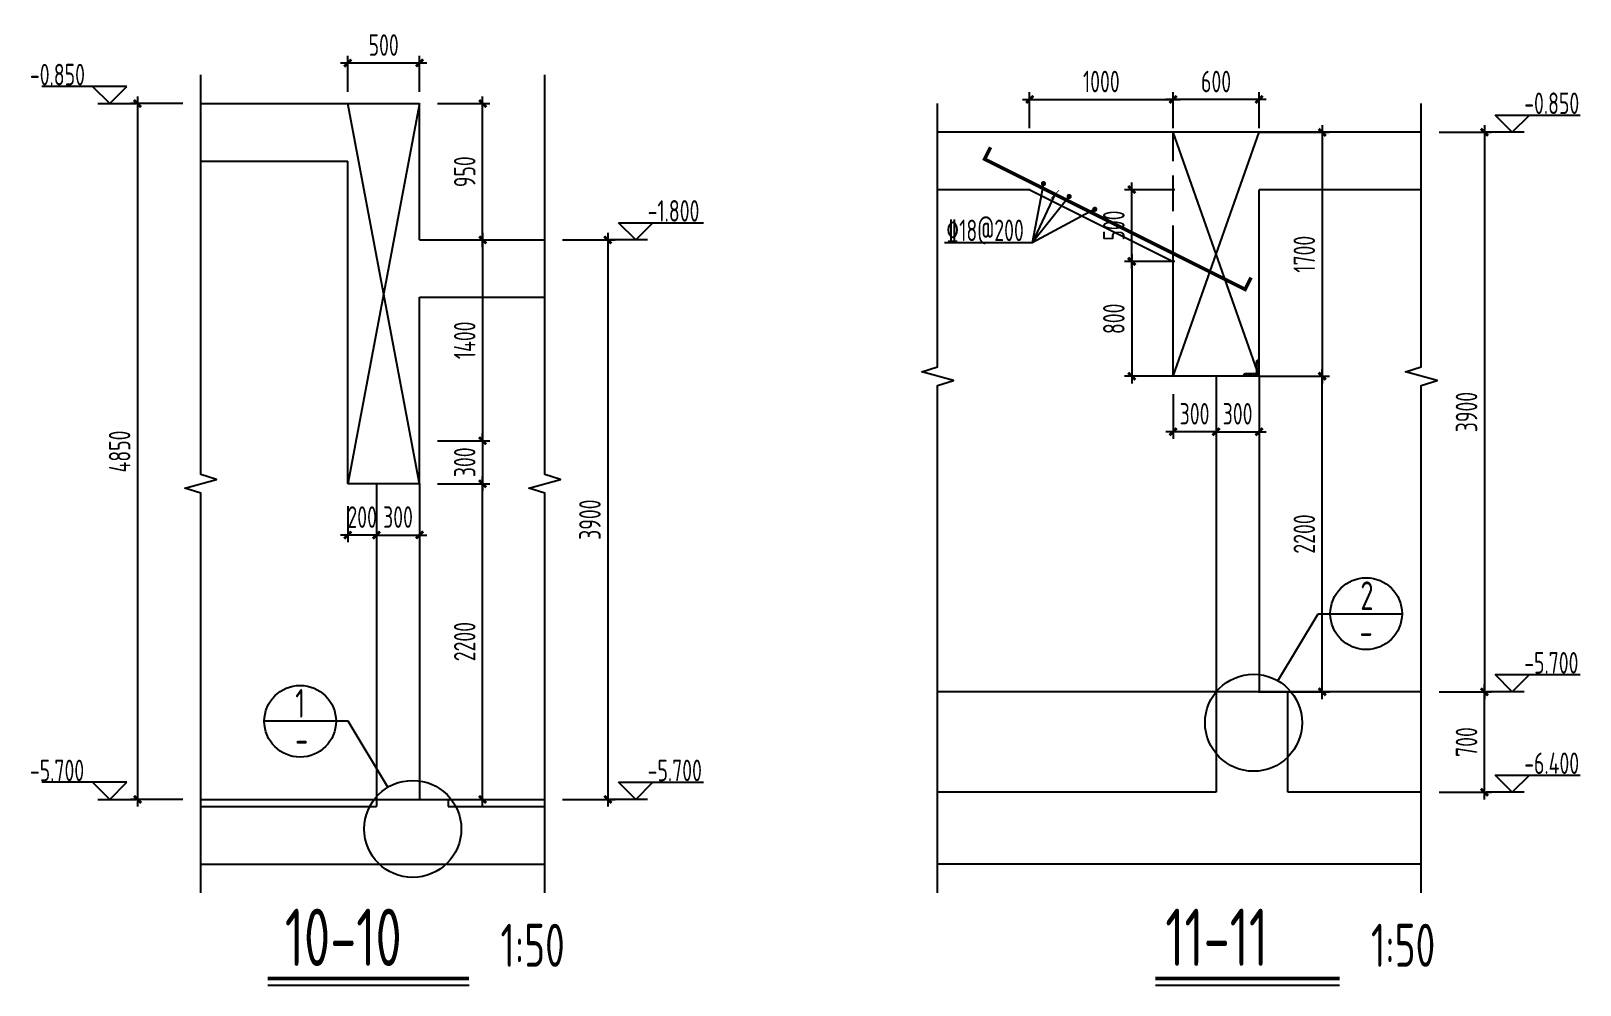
# Model space of a CAD drawing. Extents: x -502255 to 1362592, y -400300 to 332622.
# Drawn here: x 405800 to 416601, y -115149 to -108500 of the extents above; entities that cross this region are included whole.
import ezdxf
from ezdxf.enums import TextEntityAlignment as Align

# ---------------------------------------------------------------- set-up
doc = ezdxf.new("R2010")
doc.units = 0
doc.header["$LTSCALE"] = 1000
doc.header["$MEASUREMENT"] = 0
doc.linetypes.add('DASH', pattern=[0.35, 0.25, -0.1])
for name, color, linetype in [('0_XREF', 7, 'Continuous'), ('COLU_DE_NUM', 7, 'Continuous'), ('DIM', 3, 'Continuous'), ('hz', 7, 'Continuous'), ('PUB_DIM', 3, 'Continuous'), ('PUB_TEXT', 7, 'Continuous'), ('REIN', 1, 'Continuous'), ('RF-QT', 30, 'Continuous'), ('THIN', 7, 'Continuous'), ('WALL', 2, 'Continuous')]:
    doc.layers.add(name, color=color, linetype=linetype)
doc.layers.add('人防细线', color=142, linetype='Continuous', lineweight=18)
doc.styles.get("Standard").update_dxf_attribs({"font": 'tssdeng2.shx', "width": 0.7, "bigfont": '@@hztxt.shx'})
doc.styles.add('TSSD_Label', font='tssdeng2.shx', dxfattribs={"width": 0.7, "bigfont": 'tssdchn.shx'})
doc.styles.add('TSSD_Num', font='tssdeng.shx', dxfattribs={"width": 0.7, "bigfont": 'hztxt.shx'})
doc.styles.add('TSSD_Rein', font='tssdeng2.shx', dxfattribs={"width": 0.7, "bigfont": 'hztxt.shx'})
doc.dimstyles.new('TSSD_50_50', dxfattribs={"dimtxt": 150, "dimasz": 50, "dimexe": 50, "dimexo": 125, "dimgap": 50, "dimtad": 1, "dimdec": 0, "dimzin": 0, "dimdsep": 46, "dimtxsty": 'Standard', "dimblk": 'ARCHTICK', "dimcen": 0, "dimdle": 50, "dimclrt": 7, "dimadec": 0, "dimazin": 0, "dimtfac": 1, "dimtdec": 0, "dimtix": 1, "dimtmove": 2, "dimatfit": 3, "dimfxl": 1, "dimtolj": 1, "dimtzin": 0, "dimarcsym": 0})

# ---------------------------------------------------------------- blocks, each defined once
blk = doc.blocks.new('_ArchTick')
at = {"color": 0, "linetype": 'ByBlock', "const_width": 0.4}
blk.add_lwpolyline([(-0.5, -0.5), (0.5, 0.5)], dxfattribs=at)
blk = doc.blocks.new('*D1265')
at = {"layer": 'Defpoints', "color": 0, "transparency": 16777216}
for p in [(409382, -109956, 266), (409382, -113856, -150), (409822, -113856)]:
    blk.add_point(p, dxfattribs=at)
at = {"layer": 'DIM', "color": 0, "lineweight": -2, "transparency": 16777216}
for p, q in [((409822, -109906), (409822, -113906)), ((409507, -109956), (409872, -109956)), ((409507, -113856), (409872, -113856))]:
    blk.add_line(p, q, dxfattribs=at)
at = {"layer": 'DIM', "color": 0, "lineweight": -2, "transparency": 16777216, "xscale": 50, "yscale": 50, "zscale": 50}
for p, rotation in [((409822, -109956), 90), ((409822, -113856), 270)]:
    blk.add_blockref('_ArchTick', p, dxfattribs=dict(at, rotation=rotation))
at = {"layer": 'DIM', "color": 7, "transparency": 16777216, "insert": (409697, -111906), "char_height": 150, "attachment_point": 5, "rotation": 90}
blk.add_mtext('\\A1;3900', dxfattribs=at)
blk = doc.blocks.new('*D1266')
at = {"layer": 'Defpoints', "color": 0, "transparency": 16777216}
for p in [(408509, -111656, -309), (408949, -111656), (408509, -113856, -124)]:
    blk.add_point(p, dxfattribs=at)
at = {"layer": 'DIM', "color": 0, "lineweight": -2, "transparency": 16777216}
for p, q in [((408634, -111656), (408999, -111656)), ((408949, -113906), (408949, -111606)), ((408634, -113856), (408999, -113856))]:
    blk.add_line(p, q, dxfattribs=at)
at = {"layer": 'DIM', "color": 0, "lineweight": -2, "transparency": 16777216, "xscale": 50, "yscale": 50, "zscale": 50}
for p, rotation in [((408949, -111656), 90), ((408949, -113856), 270)]:
    blk.add_blockref('_ArchTick', p, dxfattribs=dict(at, rotation=rotation))
at = {"layer": 'DIM', "color": 7, "transparency": 16777216, "insert": (408824, -112756), "char_height": 150, "attachment_point": 5, "rotation": 90}
blk.add_mtext('\\A1;2200', dxfattribs=at)
blk = doc.blocks.new('*D1267')
at = {"layer": 'Defpoints', "color": 0, "transparency": 16777216}
for p in [(408509, -109956, -77), (408509, -111356, -274), (408949, -111356)]:
    blk.add_point(p, dxfattribs=at)
at = {"layer": 'DIM', "color": 0, "lineweight": -2, "transparency": 16777216}
for p, q in [((408949, -109906), (408949, -111406)), ((408634, -109956), (408999, -109956)), ((408634, -111356), (408999, -111356))]:
    blk.add_line(p, q, dxfattribs=at)
at = {"layer": 'DIM', "color": 0, "lineweight": -2, "transparency": 16777216, "xscale": 50, "yscale": 50, "zscale": 50}
for p, rotation in [((408949, -109956), 90), ((408949, -111356), 270)]:
    blk.add_blockref('_ArchTick', p, dxfattribs=dict(at, rotation=rotation))
at = {"layer": 'DIM', "color": 7, "transparency": 16777216, "insert": (408824, -110656), "char_height": 150, "attachment_point": 5, "rotation": 90}
blk.add_mtext('\\A1;1400', dxfattribs=at)
blk = doc.blocks.new('*D1268')
at = {"layer": 'Defpoints', "color": 0, "transparency": 16777216}
for p in [(408509, -111356, -274), (408509, -111656, -309), (408949, -111656)]:
    blk.add_point(p, dxfattribs=at)
at = {"layer": 'DIM', "color": 0, "lineweight": -2, "transparency": 16777216}
for p, q in [((408949, -111356), (408949, -111306)), ((408634, -111356), (408999, -111356)), ((408949, -111356), (408949, -111656)), ((408634, -111656), (408999, -111656)), ((408949, -111656), (408949, -111706))]:
    blk.add_line(p, q, dxfattribs=at)
at = {"layer": 'DIM', "color": 0, "lineweight": -2, "transparency": 16777216, "xscale": 50, "yscale": 50, "zscale": 50}
for p, rotation in [((408949, -111356), 270), ((408949, -111656), 90)]:
    blk.add_blockref('_ArchTick', p, dxfattribs=dict(at, rotation=rotation))
at = {"layer": 'DIM', "color": 7, "transparency": 16777216, "insert": (408824, -111506), "char_height": 150, "attachment_point": 5, "rotation": 90}
blk.add_mtext('\\A1;300', dxfattribs=at)
blk = doc.blocks.new('*D1269')
at = {"layer": 'Defpoints', "color": 0, "transparency": 16777216}
for p in [(408509, -108723), (408009, -109049, -274), (408509, -109049, -326)]:
    blk.add_point(p, dxfattribs=at)
at = {"layer": 'DIM', "color": 0, "lineweight": -2, "transparency": 16777216}
for p, q in [((407959, -108723), (408559, -108723)), ((408009, -108924), (408009, -108673)), ((408509, -108924), (408509, -108673))]:
    blk.add_line(p, q, dxfattribs=at)
at = {"layer": 'DIM', "color": 0, "lineweight": -2, "transparency": 16777216, "xscale": 50, "yscale": 50, "zscale": 50, "rotation": 180}
blk.add_blockref('_ArchTick', (408009, -108723), dxfattribs=at)
at = {"layer": 'DIM', "color": 0, "lineweight": -2, "transparency": 16777216, "xscale": 50, "yscale": 50, "zscale": 50}
blk.add_blockref('_ArchTick', (408509, -108723), dxfattribs=at)
at = {"layer": 'DIM', "color": 7, "transparency": 16777216, "insert": (408259, -108598), "char_height": 150, "attachment_point": 5}
blk.add_mtext('\\A1;500', dxfattribs=at)
blk = doc.blocks.new('*D1270')
at = {"layer": 'Defpoints', "color": 0, "transparency": 16777216}
for p in [(406983, -109006, -150), (406543, -113856), (406983, -113856, -150)]:
    blk.add_point(p, dxfattribs=at)
at = {"layer": 'DIM', "color": 0, "lineweight": -2, "transparency": 16777216}
for p, q in [((406543, -108956), (406543, -113906)), ((406858, -109006), (406493, -109006)), ((406858, -113856), (406493, -113856))]:
    blk.add_line(p, q, dxfattribs=at)
at = {"layer": 'DIM', "color": 0, "lineweight": -2, "transparency": 16777216, "xscale": 50, "yscale": 50, "zscale": 50}
for p, rotation in [((406543, -109006), 90), ((406543, -113856), 270)]:
    blk.add_blockref('_ArchTick', p, dxfattribs=dict(at, rotation=rotation))
at = {"layer": 'DIM', "color": 7, "transparency": 16777216, "insert": (406418, -111431), "char_height": 150, "attachment_point": 5, "rotation": 90}
blk.add_mtext('\\A1;4850', dxfattribs=at)
blk = doc.blocks.new('*D1271')
at = {"layer": 'Defpoints', "color": 0, "transparency": 16777216}
for p in [(408509, -109006, -211), (408949, -109006), (408509, -109956, -77)]:
    blk.add_point(p, dxfattribs=at)
at = {"layer": 'DIM', "color": 0, "lineweight": -2, "transparency": 16777216}
for p, q in [((408949, -110006), (408949, -108956)), ((408634, -109006), (408999, -109006)), ((408634, -109956), (408999, -109956))]:
    blk.add_line(p, q, dxfattribs=at)
at = {"layer": 'DIM', "color": 0, "lineweight": -2, "transparency": 16777216, "xscale": 50, "yscale": 50, "zscale": 50}
for p, rotation in [((408949, -109006), 90), ((408949, -109956), 270)]:
    blk.add_blockref('_ArchTick', p, dxfattribs=dict(at, rotation=rotation))
at = {"layer": 'DIM', "color": 7, "transparency": 16777216, "insert": (408824, -109481), "char_height": 150, "attachment_point": 5, "rotation": 90}
blk.add_mtext('\\A1;950', dxfattribs=at)
blk = doc.blocks.new('*D1272')
at = {"layer": 'Defpoints', "color": 0, "transparency": 16777216}
for p in [(408209, -111687, -274), (408509, -111687, -326), (408509, -112013)]:
    blk.add_point(p, dxfattribs=at)
at = {"layer": 'DIM', "color": 0, "lineweight": -2, "transparency": 16777216}
for p, q in [((408209, -111812), (408209, -112063)), ((408509, -111812), (408509, -112063)), ((408209, -112013), (408159, -112013)), ((408209, -112013), (408509, -112013)), ((408509, -112013), (408559, -112013))]:
    blk.add_line(p, q, dxfattribs=at)
at = {"layer": 'DIM', "color": 0, "lineweight": -2, "transparency": 16777216, "xscale": 50, "yscale": 50, "zscale": 50}
blk.add_blockref('_ArchTick', (408209, -112013), dxfattribs=at)
at = {"layer": 'DIM', "color": 0, "lineweight": -2, "transparency": 16777216, "xscale": 50, "yscale": 50, "zscale": 50, "rotation": 180}
blk.add_blockref('_ArchTick', (408509, -112013), dxfattribs=at)
at = {"layer": 'DIM', "color": 7, "transparency": 16777216, "insert": (408359, -111888), "char_height": 150, "attachment_point": 5}
blk.add_mtext('\\A1;300', dxfattribs=at)
blk = doc.blocks.new('*D1273')
at = {"layer": 'Defpoints', "color": 0, "transparency": 16777216}
for p in [(408009, -111687, -326), (408209, -111687, -274), (408009, -112013)]:
    blk.add_point(p, dxfattribs=at)
at = {"layer": 'DIM', "color": 0, "lineweight": -2, "transparency": 16777216}
for p, q in [((408009, -111812), (408009, -112063)), ((408209, -111812), (408209, -112063)), ((408009, -112013), (407959, -112013)), ((408209, -112013), (408009, -112013)), ((408209, -112013), (408259, -112013))]:
    blk.add_line(p, q, dxfattribs=at)
at = {"layer": 'DIM', "color": 0, "lineweight": -2, "transparency": 16777216, "xscale": 50, "yscale": 50, "zscale": 50}
blk.add_blockref('_ArchTick', (408009, -112013), dxfattribs=at)
at = {"layer": 'DIM', "color": 0, "lineweight": -2, "transparency": 16777216, "xscale": 50, "yscale": 50, "zscale": 50, "rotation": 180.0000000033351}
blk.add_blockref('_ArchTick', (408209, -112013), dxfattribs=at)
at = {"layer": 'DIM', "color": 7, "transparency": 16777216, "insert": (408109, -111888), "char_height": 150, "attachment_point": 5, "rotation": 0}
blk.add_mtext('\\A1;200', dxfattribs=at)
blk = doc.blocks.new('*D1282')
at = {"layer": 'Defpoints', "color": 0, "transparency": 16777216}
for p in [(415494, -109206, 266), (415494, -113106, -150), (415934, -113106)]:
    blk.add_point(p, dxfattribs=at)
at = {"layer": 'DIM', "color": 0, "lineweight": -2, "transparency": 16777216}
for p, q in [((415934, -109156), (415934, -113156)), ((415619, -109206), (415984, -109206)), ((415619, -113106), (415984, -113106))]:
    blk.add_line(p, q, dxfattribs=at)
at = {"layer": 'DIM', "color": 0, "lineweight": -2, "transparency": 16777216, "xscale": 50, "yscale": 50, "zscale": 50}
for p, rotation in [((415934, -109206), 90), ((415934, -113106), 270)]:
    blk.add_blockref('_ArchTick', p, dxfattribs=dict(at, rotation=rotation))
at = {"layer": 'DIM', "color": 7, "transparency": 16777216, "insert": (415809, -111156), "char_height": 150, "attachment_point": 5, "rotation": 90}
blk.add_mtext('\\A1;3900', dxfattribs=at)
blk = doc.blocks.new('*D1283')
at = {"layer": 'Defpoints', "color": 0, "transparency": 16777216}
for p in [(414233, -110906, -309), (414803, -110906), (414233, -113106, -137)]:
    blk.add_point(p, dxfattribs=at)
at = {"layer": 'DIM', "color": 0, "lineweight": -2, "transparency": 16777216}
for p, q in [((414358, -110906), (414853, -110906)), ((414803, -113156), (414803, -110856)), ((414358, -113106), (414853, -113106))]:
    blk.add_line(p, q, dxfattribs=at)
at = {"layer": 'DIM', "color": 0, "lineweight": -2, "transparency": 16777216, "xscale": 50, "yscale": 50, "zscale": 50}
for p, rotation in [((414803, -110906), 90), ((414803, -113106), 270)]:
    blk.add_blockref('_ArchTick', p, dxfattribs=dict(at, rotation=rotation))
at = {"layer": 'DIM', "color": 7, "transparency": 16777216, "insert": (414678, -112006), "char_height": 150, "attachment_point": 5, "rotation": 90}
blk.add_mtext('\\A1;2200', dxfattribs=at)
blk = doc.blocks.new('*D1284')
at = {"layer": 'Defpoints', "color": 0, "transparency": 16777216}
for p in [(414233, -109206, -77), (414233, -110906, -407), (414803, -110906)]:
    blk.add_point(p, dxfattribs=at)
at = {"layer": 'DIM', "color": 0, "lineweight": -2, "transparency": 16777216}
for p, q in [((414803, -109156), (414803, -110956)), ((414358, -109206), (414853, -109206)), ((414358, -110906), (414853, -110906))]:
    blk.add_line(p, q, dxfattribs=at)
at = {"layer": 'DIM', "color": 0, "lineweight": -2, "transparency": 16777216, "xscale": 50, "yscale": 50, "zscale": 50}
for p, rotation in [((414803, -109206), 90), ((414803, -110906), 270)]:
    blk.add_blockref('_ArchTick', p, dxfattribs=dict(at, rotation=rotation))
at = {"layer": 'DIM', "color": 7, "transparency": 16777216, "insert": (414678, -110056), "char_height": 150, "attachment_point": 5, "rotation": 90}
blk.add_mtext('\\A1;1700', dxfattribs=at)
blk = doc.blocks.new('*D1285')
at = {"layer": 'Defpoints', "color": 0, "transparency": 16777216}
for p in [(413763, -108977), (413763, -109302, -360), (414363, -109302, -274)]:
    blk.add_point(p, dxfattribs=at)
at = {"layer": 'DIM', "color": 0, "lineweight": -2, "transparency": 16777216}
for p, q in [((414413, -108977), (413713, -108977)), ((413763, -109177), (413763, -108927)), ((414363, -109177), (414363, -108927))]:
    blk.add_line(p, q, dxfattribs=at)
at = {"layer": 'DIM', "color": 0, "lineweight": -2, "transparency": 16777216, "xscale": 50, "yscale": 50, "zscale": 50}
for p, rotation in [((413763, -108977), 179.9999999966649), ((414363, -108977), 359.9999999966649)]:
    blk.add_blockref('_ArchTick', p, dxfattribs=dict(at, rotation=rotation))
at = {"layer": 'DIM', "color": 7, "transparency": 16777216, "insert": (414063, -108852), "char_height": 150, "attachment_point": 5, "rotation": 360}
blk.add_mtext('\\A1;600', dxfattribs=at)
blk = doc.blocks.new('*D1286')
at = {"layer": 'Defpoints', "color": 0, "transparency": 16777216}
for p in [(415494, -113106, -150), (415934, -113106), (415494, -113806, -75)]:
    blk.add_point(p, dxfattribs=at)
at = {"layer": 'DIM', "color": 0, "lineweight": -2, "transparency": 16777216}
for p, q in [((415934, -113856), (415934, -113056)), ((415619, -113106), (415984, -113106)), ((415619, -113806), (415984, -113806))]:
    blk.add_line(p, q, dxfattribs=at)
at = {"layer": 'DIM', "color": 0, "lineweight": -2, "transparency": 16777216, "xscale": 50, "yscale": 50, "zscale": 50}
for p, rotation in [((415934, -113106), 90), ((415934, -113806), 270)]:
    blk.add_blockref('_ArchTick', p, dxfattribs=dict(at, rotation=rotation))
at = {"layer": 'DIM', "color": 7, "transparency": 16777216, "insert": (415809, -113456), "char_height": 150, "attachment_point": 5, "rotation": 90}
blk.add_mtext('\\A1;700', dxfattribs=at)
blk = doc.blocks.new('*D1287')
at = {"layer": 'Defpoints', "color": 0, "transparency": 16777216}
for p in [(414063, -110906, -407), (414363, -110906, -459), (414363, -111293)]:
    blk.add_point(p, dxfattribs=at)
at = {"layer": 'DIM', "color": 0, "lineweight": -2, "transparency": 16777216}
for p, q in [((414063, -111031), (414063, -111343)), ((414363, -111031), (414363, -111343)), ((414063, -111293), (414013, -111293)), ((414063, -111293), (414363, -111293)), ((414363, -111293), (414413, -111293))]:
    blk.add_line(p, q, dxfattribs=at)
at = {"layer": 'DIM', "color": 0, "lineweight": -2, "transparency": 16777216, "xscale": 50, "yscale": 50, "zscale": 50}
blk.add_blockref('_ArchTick', (414063, -111293), dxfattribs=at)
at = {"layer": 'DIM', "color": 0, "lineweight": -2, "transparency": 16777216, "xscale": 50, "yscale": 50, "zscale": 50, "rotation": 180}
blk.add_blockref('_ArchTick', (414363, -111293), dxfattribs=at)
at = {"layer": 'DIM', "color": 7, "transparency": 16777216, "insert": (414213, -111168), "char_height": 150, "attachment_point": 5}
blk.add_mtext('\\A1;300', dxfattribs=at)
blk = doc.blocks.new('*D1281')
at = {"layer": 'Defpoints', "color": 0, "transparency": 16777216}
for p in [(413763, -110906, -441), (414063, -110906, -407), (413763, -111293)]:
    blk.add_point(p, dxfattribs=at)
at = {"layer": 'DIM', "color": 0, "lineweight": -2, "transparency": 16777216}
for p, q in [((413763, -111031), (413763, -111343)), ((414063, -111031), (414063, -111343)), ((413763, -111293), (413713, -111293)), ((414063, -111293), (413763, -111293)), ((414063, -111293), (414113, -111293))]:
    blk.add_line(p, q, dxfattribs=at)
at = {"layer": 'DIM', "color": 0, "lineweight": -2, "transparency": 16777216, "xscale": 50, "yscale": 50, "zscale": 50}
for p, rotation in [((413763, -111293), 2.751418977177988e-08), ((414063, -111293), 180.0000000275142)]:
    blk.add_blockref('_ArchTick', p, dxfattribs=dict(at, rotation=rotation))
at = {"layer": 'DIM', "color": 7, "transparency": 16777216, "insert": (413913, -111168), "char_height": 150, "attachment_point": 5, "rotation": 0}
blk.add_mtext('\\A1;300', dxfattribs=at)
blk = doc.blocks.new('MJ-U')
at = {"layer": 'WALL'}
h = blk.add_hatch(dxfattribs=at)
h.set_pattern_fill('ANSI31', color=6, scale=100, style=0)
h.set_pattern_definition([(45, (-873776.461, -21584.63), (-8.83883476, 8.83883476), [])])
h.paths.add_polyline_path([(-117, 0), (0, 0), (0, -118), (-20, -104), (-20, -20), (-100, -20)])
at = {"layer": 'WALL', "color": 6}
blk.add_line((-117, 0), (-100, -20), dxfattribs=at)
at = {"layer": '人防细线', "color": 6}
for p, q in [((-117, 0), (0, 0)), ((-100, -20), (-117, 0)), ((0, 0), (0, -118)), ((-20, -20), (-100, -20)), ((-20, -104), (-20, -20)), ((0, -118), (-20, -104))]:
    blk.add_line(p, q, dxfattribs=at)
blk = doc.blocks.new('*D1359')
at = {"layer": 'Defpoints', "color": 0, "transparency": 16777216}
for p in [(413901, -110106, -116), (413475, -110906), (413901, -110906, -407)]:
    blk.add_point(p, dxfattribs=at)
at = {"layer": 'DIM', "color": 0, "lineweight": -2, "transparency": 16777216}
for p, q in [((413475, -110056), (413475, -110956)), ((413776, -110106), (413425, -110106)), ((413776, -110906), (413425, -110906))]:
    blk.add_line(p, q, dxfattribs=at)
at = {"layer": 'DIM', "color": 0, "lineweight": -2, "transparency": 16777216, "xscale": 50, "yscale": 50, "zscale": 50}
for p, rotation in [((413475, -110106), 90), ((413475, -110906), 270)]:
    blk.add_blockref('_ArchTick', p, dxfattribs=dict(at, rotation=rotation))
at = {"layer": 'DIM', "color": 7, "transparency": 16777216, "insert": (413350, -110506), "char_height": 150, "attachment_point": 5, "rotation": 90}
blk.add_mtext('\\A1;800', dxfattribs=at)
blk = doc.blocks.new('*D1360')
at = {"layer": 'Defpoints', "color": 0, "transparency": 16777216}
for p in [(413475, -109606), (413901, -109606, -298), (413901, -110106, -116)]:
    blk.add_point(p, dxfattribs=at)
at = {"layer": 'DIM', "color": 0, "lineweight": -2, "transparency": 16777216}
for p, q in [((413776, -109606), (413425, -109606)), ((413475, -110156), (413475, -109556)), ((413776, -110106), (413425, -110106))]:
    blk.add_line(p, q, dxfattribs=at)
at = {"layer": 'DIM', "color": 0, "lineweight": -2, "transparency": 16777216, "xscale": 50, "yscale": 50, "zscale": 50}
for p, rotation in [((413475, -109606), 90), ((413475, -110106), 270)]:
    blk.add_blockref('_ArchTick', p, dxfattribs=dict(at, rotation=rotation))
at = {"layer": 'DIM', "color": 7, "transparency": 16777216, "insert": (413350, -109856), "char_height": 150, "attachment_point": 5, "rotation": 90}
blk.add_mtext('\\A1;500', dxfattribs=at)
blk = doc.blocks.new('*D1361')
at = {"layer": 'Defpoints', "color": 0, "transparency": 16777216}
for p in [(413763, -108977), (412763, -109302, -217), (413763, -109302, -360)]:
    blk.add_point(p, dxfattribs=at)
at = {"layer": 'DIM', "color": 0, "lineweight": -2, "transparency": 16777216}
for p, q in [((412713, -108977), (413813, -108977)), ((412763, -109177), (412763, -108927)), ((413763, -109177), (413763, -108927))]:
    blk.add_line(p, q, dxfattribs=at)
at = {"layer": 'DIM', "color": 0, "lineweight": -2, "transparency": 16777216, "xscale": 50, "yscale": 50, "zscale": 50, "rotation": 180}
blk.add_blockref('_ArchTick', (412763, -108977), dxfattribs=at)
at = {"layer": 'DIM', "color": 0, "lineweight": -2, "transparency": 16777216, "xscale": 50, "yscale": 50, "zscale": 50}
blk.add_blockref('_ArchTick', (413763, -108977), dxfattribs=at)
at = {"layer": 'DIM', "color": 7, "transparency": 16777216, "insert": (413263, -108852), "char_height": 150, "attachment_point": 5}
blk.add_mtext('\\A1;1000', dxfattribs=at)

msp = doc.modelspace()

# ---------------------------------------------------------------- linework, layer by layer
for p, q in [((408509.4, -109006.3), (408009.4, -111656.3, -150)), ((408509.4, -111656.3), (408009.4, -109006.3, -150)), ((413763.2, -110906.3, 150), (414363.2, -109206.3)), ((414363.2, -110906.3, 150), (413763.2, -109206.3)), ((412859.5, -109563.9, -5.4), (412781.7, -109975.4)), ((412939.8, -109638.7), (412781.7, -109975.4)), ((413038.4, -109653.4, -5.4), (412781.7, -109975.4)), ((413217.3, -109742.8, -5.4), (412781.7, -109975.4)), ((412781.7, -109975.4), (412169.7, -109975.4)), ((414063.2, -110906.3, -132.9), (414063.2, -113106.3)), ((414363.2, -110906.3, -132.9), (414363.2, -113106.3)), ((408209.4, -111656.3, -150), (408209.4, -113856.3, -150)), ((408509.4, -111656.3, -150), (408509.4, -113856.3, -150))]:
    msp.add_line(p, q)
at = {"linetype": 'DASH'}
msp.add_line((413763.2, -110106.3), (413763.2, -109206.3, 145.3), dxfattribs=at)
at = {"color": 0, "linetype": 'ByBlock', "lineweight": -2}
for p, q in [((414859.3, -112561.2), (415359.3, -112561.2)), ((407926.7, -113311.2, -150), (407426.7, -113311.2, -150))]:
    msp.add_line(p, q, dxfattribs=at)
for points, const_width in [([(412489.9, -109310.3), (412448.5, -109393.1), (414265.3, -110301.4), (414306.6, -110218.7)], 25), ([(412911.2, -109667.3), (412968.4, -109610.1)], 5), ([(414924.1, -115104.4), (413639.7, -115104.4)], 25)]:
    msp.add_lwpolyline(points, dxfattribs=dict(const_width=const_width))
at = {"const_width": 25, "elevation": -150}
msp.add_lwpolyline([(408854.6, -115104.4), (407451.3, -115104.4)], dxfattribs=at)
at = {"color": 0, "linetype": 'ByBlock', "lineweight": -2}
for centre in [(415109.3, -112561.2), (407676.7, -113311.2, -150)]:
    msp.add_circle(centre, 250, dxfattribs=at)
for centre in [(414324.3, -113321.5), (408461.8, -114061.7, -150)]:
    msp.add_circle(centre, 338.2)
at = {"layer": 'hz', "elevation": -150}
msp.add_lwpolyline([(407451.3, -115149.4), (408854.6, -115149.4)], dxfattribs=at)
at = {"layer": 'hz'}
msp.add_lwpolyline([(413639.7, -115149.4), (414924.1, -115149.4)], dxfattribs=at)
at = {"layer": 'PUB_DIM'}
for p, q in [((406468.8, -108886.3, -415.6), (405876.3, -108886.3, -415.6)), ((406348.8, -109006.3, -415.6), (406228.8, -108886.3, -415.6)), ((406348.8, -109006.3, -415.6), (406468.8, -108886.3, -415.6)), ((406265.6, -109006.3, -415.6), (406530.5, -109006.3, -415.6)), ((416128, -109206.3, -415.6), (416008, -109086.3, -415.6)), ((416008, -109086.3, -415.6), (416600.5, -109086.3, -415.6)), ((416128, -109206.3, -415.6), (416248, -109086.3, -415.6)), ((416211.2, -109206.3, -415.6), (415946.3, -109206.3, -415.6)), ((410016.2, -109956.3, -150), (409896.2, -109836.3, -150)), ((409896.2, -109836.3, -150), (410488.7, -109836.3, -150)), ((410016.2, -109956.3, -150), (410136.2, -109836.3, -150)), ((410099.4, -109956.3, -150), (409834.5, -109956.3, -150)), ((416128, -113106.3, -415.6), (416008, -112986.3, -415.6)), ((416008, -112986.3, -415.6), (416600.5, -112986.3, -415.6)), ((416128, -113106.3, -415.6), (416248, -112986.3, -415.6)), ((416211.2, -113106.3, -415.6), (415946.3, -113106.3, -415.6)), ((416128, -113806.3, -415.6), (416008, -113686.3, -415.6)), ((416008, -113686.3, -415.6), (416600.5, -113686.3, -415.6)), ((416128, -113806.3, -415.6), (416248, -113686.3, -415.6)), ((406468.8, -113736.3), (405876.3, -113736.3)), ((406348.8, -113856.3), (406228.8, -113736.3)), ((406348.8, -113856.3), (406468.8, -113736.3)), ((410016.2, -113856.3, -150), (409896.2, -113736.3, -150)), ((409896.2, -113736.3, -150), (410488.7, -113736.3, -150)), ((410016.2, -113856.3, -150), (410136.2, -113736.3, -150)), ((416211.2, -113806.3, -415.6), (415946.3, -113806.3, -415.6)), ((406265.6, -113856.3), (406530.5, -113856.3)), ((410099.4, -113856.3, -150), (409834.5, -113856.3, -150))]:
    msp.add_line(p, q, dxfattribs=at)
at = {"layer": 'REIN', "ltscale": 0.5, "const_width": 18, "elevation": -5.4}
for points in [[(412868.5, -109563.9, -1), (412850.5, -109563.9, -1)], [(413047.4, -109653.4, -1), (413029.4, -109653.4, -1)], [(413226.3, -109742.8, -1), (413208.3, -109742.8, -1)]]:
    msp.add_lwpolyline(points, format="xyb", close=True, dxfattribs=at)
at = {"layer": 'RF-QT'}
for p, q in [((406983.1, -109006.3), (408509.4, -109006.3)), ((408509.4, -109956.3), (408509.4, -109006.3)), ((415493.7, -109206.3), (412121, -109206.3)), ((406983.1, -109406.3), (408009.4, -109406.3)), ((408009.4, -111656.3), (408009.4, -109406.3)), ((412763.2, -109606.3), (412121, -109606.3)), ((412763.2, -109606.3), (413763.2, -110106.3)), ((415493.7, -109606.3), (414363.2, -109606.3)), ((414363.2, -110906.3), (414363.2, -109606.3)), ((408509.4, -109956.3), (409381.9, -109956.3)), ((413763.2, -110906.3), (413763.2, -110106.3)), ((408509.4, -111656.3), (408509.4, -110356.3)), ((408509.4, -110356.3), (409381.9, -110356.3)), ((414363.2, -110906.3), (413763.2, -110906.3)), ((408509.4, -111656.3), (408009.4, -111656.3)), ((414063.2, -113106.3), (412121, -113106.3)), ((414563.2, -113106.3), (414063.2, -113106.3)), ((414063.2, -113106.3), (414063.2, -113806.3)), ((415493.7, -113106.3), (414563.2, -113106.3)), ((414563.2, -113806.3), (414563.2, -113106.3)), ((414063.2, -113806.3), (412121, -113806.3)), ((415493.7, -113806.3), (414563.2, -113806.3)), ((406983.1, -113856.3), (409381.9, -113856.3)), ((406983.1, -113906.3), (408209.4, -113906.3)), ((408209.4, -113856.3), (408209.4, -113906.3)), ((408709.4, -113856.3), (408709.4, -113906.3)), ((408709.4, -113906.3), (409381.9, -113906.3)), ((406983.1, -114306.3), (409381.9, -114306.3)), ((415493.7, -114306.3), (412121, -114306.3))]:
    msp.add_line(p, q, dxfattribs=at)
at = {"layer": 'THIN'}
for p, q in [((414493.7, -113028.8), (414773.8, -112561.2)), ((414773.8, -112561.2), (414859.3, -112561.2)), ((408012.3, -113311.2, -150), (407926.7, -113311.2, -150)), ((408288.1, -113771.6, -150), (408012.3, -113311.2, -150))]:
    msp.add_line(p, q, dxfattribs=at)
at = {"layer": 'THIN', "elevation": -150}
for points in [[(406983.1, -114506.3), (406983.1, -111721.3), (406873.1, -111686.3), (407093.1, -111626.3), (406983.1, -111591.3), (406983.1, -108806.3)], [(409381.9, -114506.3), (409381.9, -111721.3), (409271.9, -111686.3), (409491.9, -111626.3), (409381.9, -111591.3), (409381.9, -108806.3)]]:
    msp.add_lwpolyline(points, dxfattribs=at)
at = {"layer": 'THIN'}
for points in [[(412121, -114506.3), (412121, -110971.3), (412231, -110936.3), (412011, -110876.3), (412121, -110841.3), (412121, -109006.3)], [(415493.7, -114506.3), (415493.7, -110971.3), (415603.7, -110936.3), (415383.7, -110876.3), (415493.7, -110841.3), (415493.7, -109006.3)]]:
    msp.add_lwpolyline(points, dxfattribs=at)

# ---------------------------------------------------------------- block references
at = {"layer": '0_XREF', "xscale": -1, "rotation": 180}
msp.add_blockref('MJ-U', (414363.2, -110906.3, 150), dxfattribs=at)

# ---------------------------------------------------------------- texts
at = {"style": 'TSSD_Rein', "width": 0.7}
msp.add_text('\x8418@200', height=150, dxfattribs=at).set_placement((412182, -109964.5))
at = {"color": 0, "linetype": 'ByBlock', "lineweight": -2, "style": 'TSSD_Num', "width": 0.7}
for tag, text, p in [('2', '1', (415114.7, -112436.2)), ('-', 'A', (415109.3, -112686.2)), ('1', '1', (407676.7, -113186.2, -150)), ('-', 'A', (407687.5, -113436.2, -150))]:
    msp.add_attdef(tag, text=text, height=200, dxfattribs=at).set_placement(p, align=Align.MIDDLE_CENTER)
at = {"layer": 'COLU_DE_NUM', "style": 'TSSD_Label', "width": 0.7}
for s, height, p in [('10-10', 400, (407569.7, -115017.2, -150)), ('11-11', 400, (413708.9, -115017.2)), ('1:50', 300, (409073.3, -115022.6, -150)), ('1:50', 300, (415142.8, -115022.6))]:
    msp.add_text(s, height=height, dxfattribs=at).set_placement(p)
at = {"layer": 'PUB_TEXT', "width": 0.7}
for s, p in [('-0.850', (405792.7, -108878.8, -415.6)), ('-1.800', (410099.8, -109828.8, -150)), ('-5.700', (405792.7, -113728.8)), ('-5.700', (410099.8, -113728.8, -150))]:
    msp.add_text(s, height=150, rotation=360, dxfattribs=at).set_placement(p)
for s, p in [('-0.850', (416211.6, -109078.8, -415.6)), ('-5.700', (416211.6, -112978.8, -415.6)), ('-6.400', (416211.6, -113678.8, -415.6))]:
    msp.add_text(s, height=150, dxfattribs=at).set_placement(p)

# ---------------------------------------------------------------- dimensions: what is measured, and where the dimension line sits
at = {"layer": 'DIM'}
for base, p1, p2, angle, picture, middle in [((408509.4, -108723.4), (408009.4, -109048.7, -274.3), (408509.4, -109048.7, -325.7), 0, '*D1269', (408259.4, -108598.4)), ((413763.2, -108976.9, 150), (412763.2, -109302.2, -67.1), (413763.2, -109302.2, -209.9), 0, '*D1361', (413263.2, -108851.9, 150)), ((413763.2, -108976.9, 150), (414363.2, -109302.2, -124.3), (413763.2, -109302.2, -209.9), 180, '*D1285', (414063.2, -108851.9, 150)), ((406543.2, -113856.3, 150), (406983.1, -109006.3), (406983.1, -113856.3), 270, '*D1270', (406418.2, -111431.3, 150)), ((408949.2, -109006.3), (408509.4, -109956.3, -77.2), (408509.4, -109006.3, -210.9), 90, '*D1271', (408824.2, -109481.3)), ((414802.5, -110906.3, 557.1), (414232.5, -109206.3, 480), (414232.5, -110906.3, 150), 270, '*D1284', (414677.5, -110056.3, 557.1)), ((415933.6, -113106.3, -265.6), (415493.7, -109206.3), (415493.7, -113106.3, -415.6), 270, '*D1282', (415808.6, -111156.3, -265.6)), ((413474.8, -109606.3, 115.7), (413901.4, -110106.3), (413901.4, -109606.3, -182.1), 90, '*D1360', (413349.8, -109856.3, 115.7)), ((408949.2, -111356.3), (408509.4, -109956.3, -77.2), (408509.4, -111356.3, -274.3), 270, '*D1267', (408824.2, -110656.3)), ((409821.8, -113856.3), (409381.9, -109956.3, 265.6), (409381.9, -113856.3, -150), 270, '*D1265', (409696.8, -111906.3)), ((413474.8, -110906.3, 115.7), (413901.4, -110106.3), (413901.4, -110906.3, -291.4), 270, '*D1359', (413349.8, -110506.3, 115.7)), ((413763.2, -111292.5, 150), (414063.2, -110906.3, -257.1), (413763.2, -110906.3, -291.4), 180, '*D1281', (413913.2, -111167.5, 150)), ((414363.2, -111292.5, 150), (414063.2, -110906.3, -257.1), (414363.2, -110906.3, -308.5), 360, '*D1287', (414213.2, -111167.5, 150)), ((414802.5, -110906.3, 407.1), (414232.5, -113106.3, 270), (414232.5, -110906.3, 98.6), 90, '*D1283', (414677.5, -112006.3, 407.1)), ((408949.2, -111656.3), (408509.4, -111356.3, -274.3), (408509.4, -111656.3, -308.5), 270, '*D1268', (408824.2, -111506.3)), ((408949.2, -111656.3), (408509.4, -113856.3, -124.3), (408509.4, -111656.3, -308.5), 90, '*D1266', (408824.2, -112756.3)), ((408009.4, -112012.7), (408209.4, -111687.3, -274.3), (408009.4, -111687.3, -325.7), 180, '*D1273', (408109.4, -111887.7)), ((408509.4, -112012.7), (408209.4, -111687.3, -274.3), (408509.4, -111687.3, -325.7), 360, '*D1272', (408359.4, -111887.7)), ((415933.6, -113106.3, -265.6), (415493.7, -113806.3, -341), (415493.7, -113106.3, -415.6), 90, '*D1286', (415808.6, -113456.3, -265.6))]:
    dim = msp.add_linear_dim(base=base, p1=p1, p2=p2, angle=angle, dimstyle='TSSD_50_50', dxfattribs=at)
    dim.commit()
    dim.dimension.update_dxf_attribs({"geometry": picture, "text_midpoint": middle})

doc.saveas('drawing.dxf')
